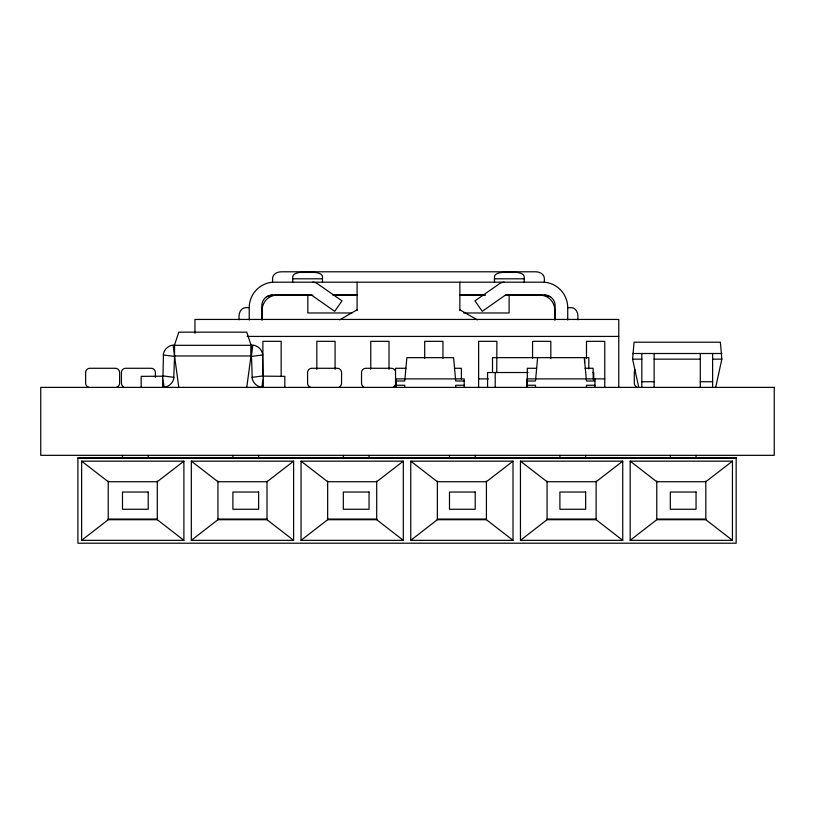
<?xml version="1.0" encoding="UTF-8"?>
<svg xmlns="http://www.w3.org/2000/svg" width="815" height="815" viewBox="0 0 815 815"><rect width="100%" height="100%" fill="white"/><g stroke="black" fill="none" stroke-linecap="round" stroke-linejoin="round"><path stroke-width="1.22" d="M266.627 296.721L272.577 294.938A10.799 10.799 0 0 0 261.961 307.673L261.961 320M550.319 296.721L544.369 294.938A10.799 10.799 0 0 1 554.984 307.673L554.984 320M567.729 320L567.729 307.673A25.581 25.581 0 0 0 544.369 282.194L544.369 278.424A8.496 6.642 0 0 0 535.883 271.792L281.073 271.792A8.496 6.642 0 0 0 272.577 278.424L272.577 282.194A25.581 25.581 0 0 0 249.217 307.673L249.217 320M141.158 387.38L141.158 376.347L162.959 376.214L163.479 353.415A11.471 11.471 0 0 1 171.588 345.305L254.392 345.305A11.471 11.471 0 0 1 262.501 353.415L262.939 376.133L284.822 376.347L284.822 387.38M164.09 387.196L162.664 376.347L162.664 387.38L165.628 386.993A11.471 11.471 0 0 0 173.738 378.883L174.553 355.961L251.529 355.972L252.232 378.883A11.471 11.471 0 0 0 260.342 386.993L263.316 387.38L263.316 376.347L261.88 387.196M537.615 357.653L535.496 381.012L526.999 381.012M638.746 387.38L632.583 359.15L634.06 342.208L720.368 342.208L721.846 359.15L715.682 387.38M252.854 345.102L251.417 355.961L251.417 344.918M246.751 387.38L251 355.961L251 344.918L246.751 332.174L178.801 332.174L174.553 344.918L174.553 355.961L178.801 387.38M81.622 540.335L108.232 519.705L157.295 519.705L183.895 540.335L183.895 461.158L81.622 461.158L81.622 540.335L183.895 540.335M191.331 540.335L217.941 519.705L267.004 519.705L293.604 540.335L293.604 461.158L191.331 461.158L191.331 540.335L293.604 540.335M301.041 540.335L327.65 519.705L376.713 519.705L403.313 540.335L403.313 461.158L301.041 461.158L301.041 540.335L403.313 540.335M410.75 540.335L437.36 519.705L486.423 519.705L513.022 540.335L513.022 461.158L410.75 461.158L410.75 540.335L513.022 540.335M520.459 540.335L547.059 519.705L596.122 519.705L622.731 540.335L622.731 461.158L520.459 461.158L520.459 540.335L622.731 540.335M630.168 540.335L656.768 519.705L705.831 519.705L732.441 540.335L732.441 461.158L630.168 461.158L630.168 540.335L732.441 540.335M183.895 461.158L157.295 481.726L108.232 481.726L81.622 461.158M293.604 461.158L267.004 481.726L217.941 481.726L191.331 461.158M403.313 461.158L376.713 481.726L327.65 481.726L301.041 461.158M513.022 461.158L486.423 481.726L437.36 481.726L410.75 461.158M622.731 461.158L596.122 481.726L547.059 481.726L520.459 461.158M732.441 461.158L705.831 481.726L656.768 481.726L630.168 461.158M339.651 319.867L357.092 309.802M251.845 356.379L262.695 354.953M252.039 377.345L262.888 375.919M292.748 278.801L322.475 278.801M494.471 278.801L524.198 278.801M272.577 282.194L544.369 282.194M272.577 294.938L309.955 294.938A4.248 4.248 0 0 1 312.389 295.702L334.69 311.32L341.994 300.878L317.504 283.732A8.496 8.496 0 0 0 312.624 282.194M333.091 294.938L357.092 294.938M459.864 294.938L485.129 294.938M544.369 294.938L507.001 294.938A4.248 4.248 0 0 0 504.567 295.702L482.266 311.32L474.962 300.878L499.452 283.732A8.496 8.496 0 0 1 504.322 282.194M312.879 295.142L277.039 295.142A14.864 14.864 0 0 0 262.175 310.016L262.175 319.887M333.091 295.142L357.092 295.142M459.864 295.142L485.129 295.142M505.331 295.142L539.917 295.142A14.864 14.864 0 0 1 554.781 310.016L554.781 319.887M249.217 307.673L245.57 307.673A8.496 6.54 -90 0 0 239.029 316.169L239.029 319.806M261.36 307.673L262.002 307.673M567.729 307.673L571.386 307.673A8.496 6.54 -90 0 1 577.917 316.169L577.917 319.806M352.039 312.98L307.826 312.98L307.826 295.142M463.654 312.98L509.12 312.98L509.12 295.142M247.128 336.422L618.768 336.422M632.583 353.506L721.846 353.506M632.583 359.15L641.823 359.15M654.129 359.15L700.299 359.15M712.605 359.15L721.846 359.15M405.972 368.278L395.54 368.278L395.54 387.38M454.424 368.278L461.372 368.278L461.372 379.026M536.586 368.278L527.315 368.278L527.315 387.38M585.038 368.278L593.147 368.278L593.147 379.026M528.039 372.516L487.574 372.516L487.574 387.38M592.699 372.516L593.748 372.516L593.748 379.953M478.629 378.894L488.368 378.894M604.761 378.894L526.999 378.894L526.999 387.38M396.253 381.012L404.749 381.012L406.868 357.653L453.588 357.653L455.707 381.012L464.204 381.012M594.95 381.012L586.454 381.012L584.324 357.653M641.823 381.736L654.129 381.736M700.299 381.736L712.605 381.736M396.253 385.261L404.749 385.261L404.749 387.38M464.204 385.261L455.707 385.261L455.707 387.38M526.999 385.261L535.496 385.261L535.496 387.38M594.95 385.261L586.454 385.261L586.454 387.38M77.904 458.274L736.159 458.274M108.232 519.063L157.295 519.063M217.941 519.063L267.004 519.063M327.65 519.063L376.713 519.063M437.36 519.063L486.423 519.063M547.059 519.063L596.122 519.063M656.768 519.063L705.831 519.063M163.275 354.953L174.135 356.379M163.092 375.919L173.941 377.345M459.864 309.802L477.295 319.867M173.126 345.102L174.553 355.961M712.605 353.506L712.605 387.38M705.831 481.084L705.831 519.705M700.299 353.506L700.299 387.38M696.051 455.33L696.051 457.796M670.317 455.33L670.317 457.796M656.768 481.084L656.768 519.705M654.129 353.506L654.129 387.38M641.823 353.506L641.823 387.38M618.768 387.38L618.768 319.439L194.948 319.439L194.948 333.274M604.761 387.38L604.761 341.332L586.494 341.332L586.494 358.335M596.122 481.084L596.122 519.705M594.95 378.894L594.95 387.38M588.807 368.808L588.807 357.653L492.515 357.653L492.515 372.516M585.639 455.33L585.639 457.796M584.569 357.653L584.569 362.614M559.895 455.33L559.895 457.796M550.818 358.335L550.818 341.332L532.562 341.332L532.562 358.335M547.059 481.084L547.059 519.705M524.198 282.194L524.198 276.672A8.496 4.248 0 0 0 515.701 272.424L502.967 272.424A8.496 4.248 0 0 0 494.471 276.672L494.471 282.194M496.763 372.516L496.885 341.332L478.629 341.332L478.629 387.38M495.214 372.516L495.214 387.38M486.423 481.084L486.423 519.705M475.216 455.33L475.216 457.796M464.204 387.38L464.204 378.894L396.253 378.894L396.253 387.38M459.864 282.194L459.864 310.607M449.483 455.33L449.483 457.796M442.953 358.335L442.953 341.332L424.697 341.332L424.697 358.335M437.36 481.084L437.36 519.705M389.02 369.287L389.02 341.332L370.764 341.332L370.764 369.287M376.713 481.084L376.713 519.705M369.052 455.33L369.052 457.796M357.092 282.194L357.092 310.607M343.319 455.33L343.319 457.796M335.087 369.287L335.087 341.332L316.831 341.332L316.831 369.287M327.65 481.084L327.65 519.705M322.475 282.194L322.475 276.672A8.496 4.248 0 0 0 313.989 272.424L301.244 272.424A8.496 4.248 0 0 0 292.748 276.672L292.748 282.194M281.155 376.459L281.155 341.332L262.888 341.332L262.888 375.369M267.004 481.084L267.004 519.705M258.63 455.33L258.63 457.796M232.896 455.33L232.896 457.796M217.941 481.084L217.941 519.705M157.295 481.084L157.295 519.705M155.4 377.243L155.4 372.516A4.248 4.248 0 0 0 151.152 368.278L125.673 368.278A4.248 4.248 0 0 0 121.425 372.516L121.425 383.142A4.248 4.248 0 0 0 123.554 386.819M148.218 455.33L148.218 457.796M122.484 455.33L122.484 457.796M108.232 481.084L108.232 519.705M116.993 387.064A4.248 4.248 0 0 0 119.611 383.142L119.611 372.516A4.248 4.248 0 0 0 115.363 368.278L89.884 368.278A4.248 4.248 0 0 0 85.636 372.516L85.636 383.142A4.248 4.248 0 0 0 88.264 387.064M339.427 386.819A4.248 4.248 0 0 0 341.556 383.142L341.556 372.516A4.248 4.248 0 0 0 337.308 368.278L311.829 368.278A4.248 4.248 0 0 0 307.581 372.516L307.581 383.142A4.248 4.248 0 0 0 310.199 387.064M635.18 369.939A4.248 4.248 0 0 0 634.304 372.516L634.304 383.142A4.248 4.248 0 0 0 636.923 387.064M394.939 370.397A4.248 4.248 0 0 0 391.261 368.278L365.782 368.278A4.248 4.248 0 0 0 361.534 372.516L361.534 383.142A4.248 4.248 0 0 0 363.663 386.819M394.939 385.261A4.248 4.248 0 0 1 393.39 386.819M774.25 387.38L40.75 387.38L40.75 455.33L774.25 455.33L774.25 387.38M736.159 457.582L77.904 457.582L77.904 543.208L736.159 543.208L736.159 457.582M148.218 492.026L122.484 492.026L122.484 509.263L148.218 509.263L148.218 492.026M258.63 492.026L232.896 492.026L232.896 509.263L258.63 509.263L258.63 492.026M369.052 492.026L343.319 492.026L343.319 509.263L369.052 509.263L369.052 492.026M475.216 492.026L449.483 492.026L449.483 509.263L475.216 509.263L475.216 492.026M585.639 492.026L559.895 492.026L559.895 509.263L585.639 509.263L585.639 492.026M696.051 492.026L670.317 492.026L670.317 509.263L696.051 509.263L696.051 492.026"/></g></svg>
